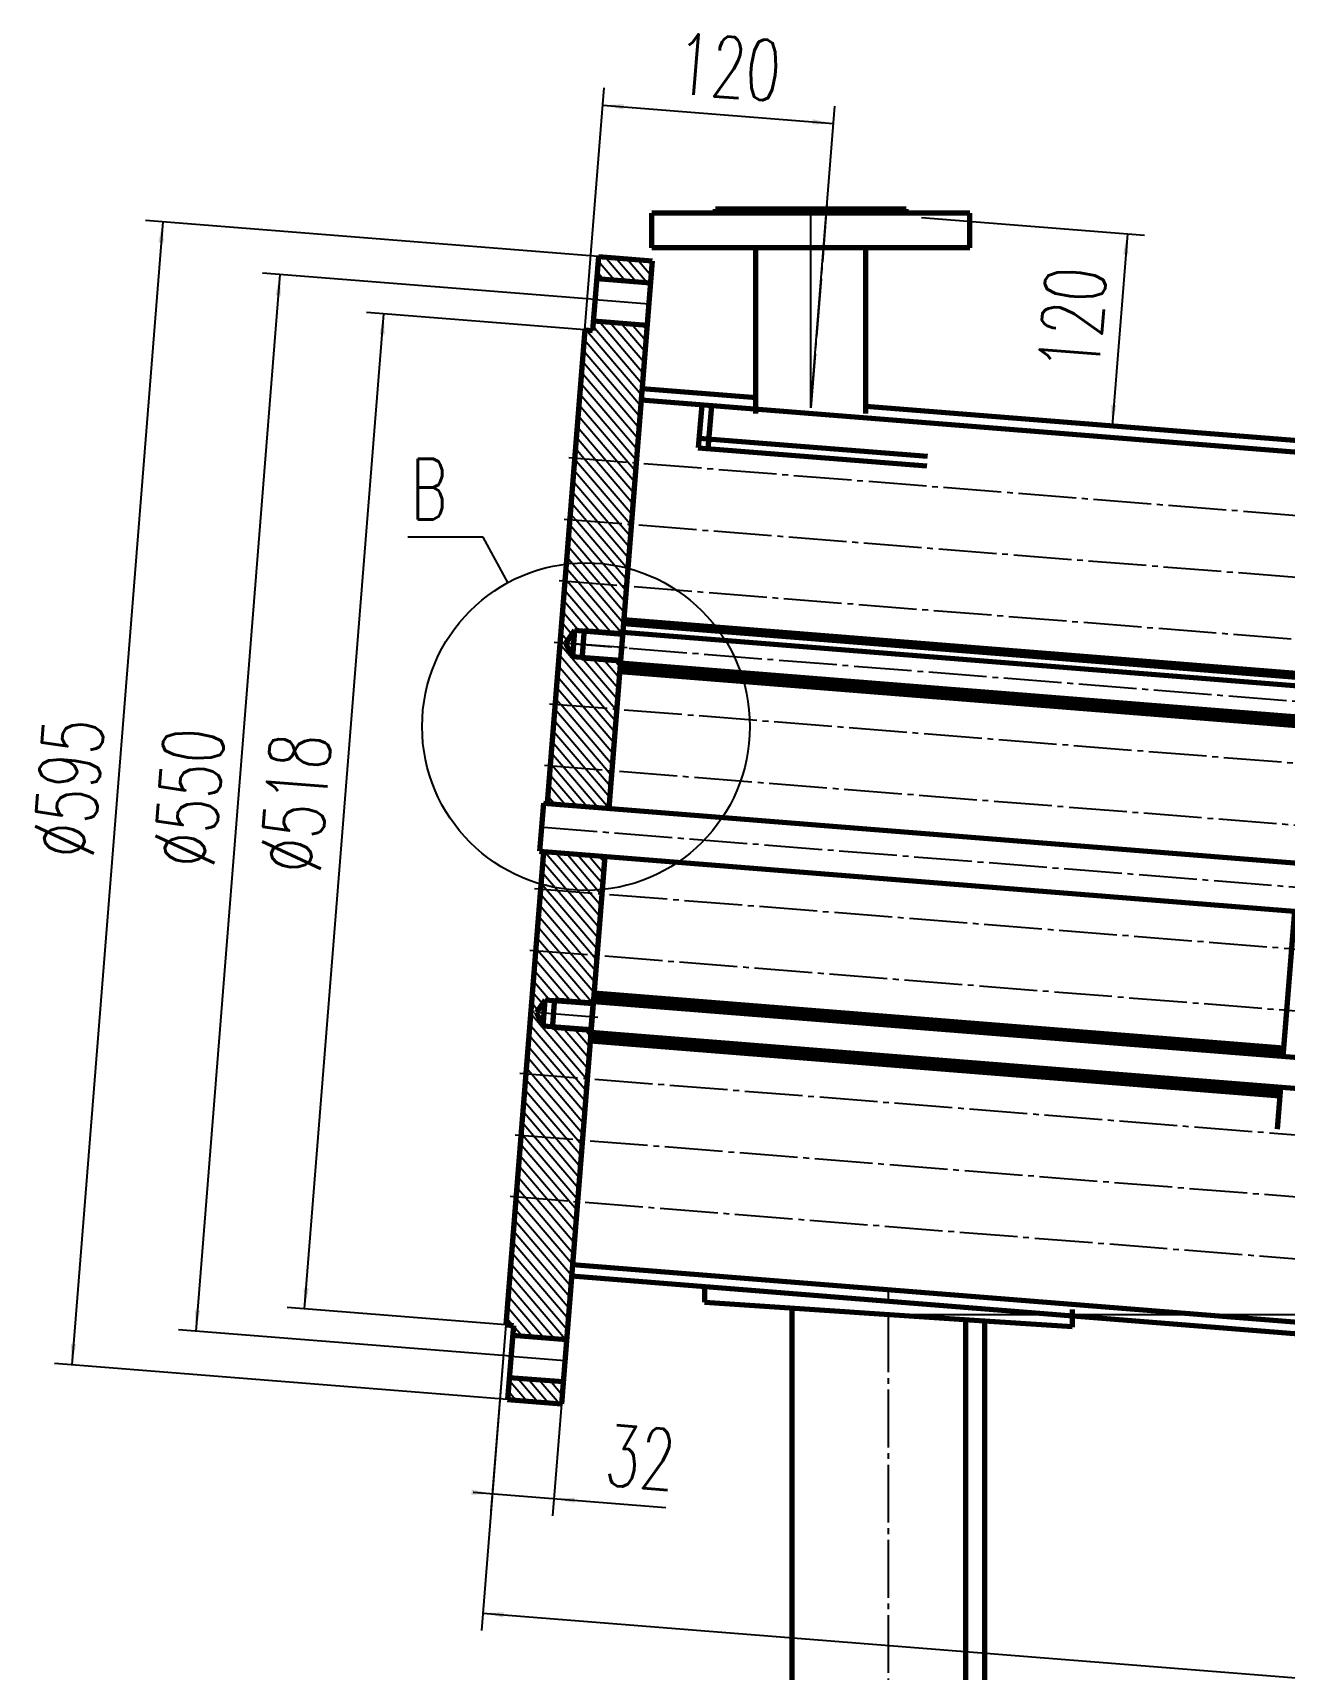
# Model space of a CAD drawing. Header units: millimetres. Extents: x -2673 to 2673, y -4526 to 1890.
# Drawn here: x -1355 to -706, y -250 to 599 of the extents above; entities that cross this region are included whole.
import ezdxf

# ---------------------------------------------------------------- set-up
doc = ezdxf.new("R2010")
doc.units = ezdxf.units.MM
doc.linetypes.add('EB_DASHDOT', pattern=[39, 30, -3, 3, -3])
for name, color, linetype, lineweight in [('CAXA0', 7, 'Continuous', 70), ('CAXA1', 1, 'EB_DASHDOT', 25), ('CAXA3', 7, 'Continuous', 25), ('CAXA4', 3, 'Continuous', 25), ('CAXA5', 4, 'Continuous', 25)]:
    doc.layers.add(name, color=color, linetype=linetype, lineweight=lineweight)
doc.styles.add('机械', font='txt.shx', dxfattribs={"width": 0.667, "height": 15, "bigfont": 'gbcbig.shx'})
doc.dimstyles.new('标准', dxfattribs={"dimscale": 9, "dimtxt": 3.5, "dimasz": 1.2, "dimexe": 1, "dimexo": 0, "dimtad": 1, "dimdec": 1, "dimzin": 12, "dimdsep": 46, "dimtxsty": '机械', "dimcen": 0, "dimdle": 1.1, "dimaunit": 1, "dimazin": 2, "dimtfac": 1, "dimtdec": 3, "dimtmove": 0, "dimatfit": 3, "dimfxl": 0, "dimtolj": 1, "dimtzin": 0, "dimarcsym": 0})

# ---------------------------------------------------------------- blocks, each defined once
blk = doc.blocks.new('*CAXBLOCK89')
at = {"layer": 'CAXA0', "linetype": 'Continuous', "lineweight": 25}
for points in [[(-1116.69, -158.81), (-1127.56, -159.3), (-1127.35, -156.61)], [(-1084.79, -161.35), (-1074.13, -163.55), (-1073.92, -160.86)]]:
    blk.add_hatch(color=0, dxfattribs=at).paths.add_polyline_path(points, flags=0)
at = {"layer": 'CAXA0', "color": 0, "linetype": 'Continuous', "lineweight": 25}
for p, q in [((-1109.72, -71.16), (-1117.4, -167.78)), ((-1080.87, -112.08), (-1085.51, -170.32)), ((-1126.56, -158.03), (-1026.66, -165.98))]:
    blk.add_line(p, q, dxfattribs=at)
at = {"layer": 'CAXA0', "color": 0, "linetype": 'Continuous', "lineweight": 25, "insert": (-1056.57, -122.84), "char_height": 31.5, "attachment_point": 1, "rotation": 355.4516, "style": '机械'}
blk.add_mtext('32', dxfattribs=at)
blk = doc.blocks.new('CAXBLOCK9', base_point=(154.41, 52.26))
at = {"layer": 'CAXA0', "linetype": 'Continuous', "lineweight": 25}
for p, q in [((-1121.4, 337.65), (-1160.57, 337.65)), ((-1108.59, 314.02), (-1121.4, 337.65))]:
    blk.add_line(p, q, dxfattribs=at)
blk.add_circle((-1068.09, 239.29), 85, dxfattribs=at)
at = {"layer": 'CAXA0', "linetype": 'Continuous', "lineweight": 25, "insert": (-1158.99, 378.28), "char_height": 31.5, "attachment_point": 1, "style": '机械'}
blk.add_mtext('B', dxfattribs=at)
blk = doc.blocks.new('*CAXBLOCK1011')
at = {"layer": 'CAXA0', "linetype": 'Continuous', "lineweight": 25}
for points in [[(-1059.37, 561.75), (-1048.71, 559.55), (-1048.5, 562.24)], [(-939.75, 552.24), (-950.62, 551.75), (-950.41, 554.44)]]:
    blk.add_hatch(color=0, dxfattribs=at).paths.add_polyline_path(points, flags=0)
at = {"layer": 'CAXA0', "color": 0, "linetype": 'Continuous', "lineweight": 25}
for p, q in [((-1068.64, 445.21), (-1058.65, 570.72)), ((-1059.37, 561.75), (-939.75, 552.24)), ((-951.48, 404.79), (-939.03, 561.21))]:
    blk.add_line(p, q, dxfattribs=at)
at = {"layer": 'CAXA0', "color": 0, "linetype": 'Continuous', "lineweight": 25, "insert": (-1019.67, 599.35), "char_height": 31.5, "attachment_point": 1, "rotation": 355.4516, "style": '机械'}
blk.add_mtext('120', dxfattribs=at)
blk = doc.blocks.new('CAXBLOCK11')
at = {"layer": 'CAXA3', "color": 0, "linetype": 'Continuous', "lineweight": 25}
for p, q in [((-1098.9, -110.64), (-1108, -99.98)), ((-1093.26, -111.09), (-1103.81, -98.72)), ((-1087.62, -111.54), (-1098.18, -99.17)), ((-1081.98, -111.99), (-1092.54, -99.61)), ((-1080.51, -107.55), (-1086.9, -100.06)), ((-1080.06, -101.91), (-1081.26, -100.51)), ((-1104.54, -110.2), (-1108.45, -105.61))]:
    blk.add_line(p, q, dxfattribs=at)
blk = doc.blocks.new('CAXBLOCK12')
at = {"layer": 'CAXA3', "color": 0, "linetype": 'Continuous', "lineweight": 25}
for p, q in [((-1053.47, 471.09), (-1061.79, 480.85)), ((-1047.83, 470.64), (-1058.38, 483.01)), ((-1042.19, 470.19), (-1052.74, 482.56)), ((-1036.55, 469.74), (-1047.11, 482.12)), ((-1034.31, 473.27), (-1041.47, 481.67)), ((-1033.86, 478.91), (-1035.83, 481.22)), ((-1059.11, 471.53), (-1062.24, 475.21)), ((-1039.24, 411.24), (-1068.17, 445.17)), ((-1038.79, 416.88), (-1064.48, 447.01)), ((-1038.34, 422.52), (-1061.48, 449.65)), ((-1037.9, 428.16), (-1055.84, 449.2)), ((-1037.45, 433.8), (-1050.2, 448.76)), ((-1037, 439.44), (-1044.56, 448.31)), ((-1036.55, 445.07), (-1038.92, 447.86)), ((-1040.14, 399.96), (-1069.5, 434.4)), ((-1039.69, 405.6), (-1069.05, 440.04)), ((-1040.59, 394.32), (-1069.95, 428.76)), ((-1041.48, 383.05), (-1070.85, 417.48)), ((-1041.04, 388.68), (-1070.4, 423.12)), ((-1041.93, 377.41), (-1071.29, 411.84)), ((-1052.08, 376.98), (-1072.19, 400.56)), ((-1046.44, 376.53), (-1071.74, 406.2)), ((-1057.72, 377.43), (-1072.64, 394.93)), ((-1069, 378.32), (-1073.54, 383.65)), ((-1063.36, 377.88), (-1073.09, 389.29)), ((-1045.23, 344.28), (-1073.99, 378.01)), ((-1044.18, 349.21), (-1069, 378.32)), ((-1043.73, 354.85), (-1063.36, 377.88)), ((-1043.28, 360.49), (-1057.72, 377.43)), ((-1042.83, 366.13), (-1052.08, 376.98)), ((-1042.38, 371.77), (-1046.44, 376.53)), ((-1056.51, 345.18), (-1074.88, 366.73)), ((-1050.87, 344.73), (-1074.43, 372.37)), ((-1062.15, 345.63), (-1075.33, 361.09)), ((-1073.43, 346.53), (-1076.23, 349.81)), ((-1067.79, 346.08), (-1075.78, 355.45)), ((-1049.66, 312.48), (-1076.68, 344.17)), ((-1046.87, 315.38), (-1073.43, 346.53)), ((-1046.42, 321.02), (-1067.79, 346.08)), ((-1045.97, 326.65), (-1062.15, 345.63)), ((-1045.52, 332.29), (-1056.51, 345.18)), ((-1045.07, 337.93), (-1050.87, 344.73)), ((-1044.62, 343.57), (-1045.23, 344.28)), ((-1060.94, 313.38), (-1077.57, 332.9)), ((-1055.3, 312.93), (-1077.13, 338.54)), ((-1066.57, 313.83), (-1078.02, 327.26)), ((-1077.85, 314.73), (-1078.92, 315.98)), ((-1072.21, 314.28), (-1078.47, 321.62)), ((-1054.68, 287.55), (-1077.85, 314.73)), ((-1049.11, 287.18), (-1072.21, 314.28)), ((-1060.32, 288), (-1079.37, 310.34)), ((-1048.66, 292.82), (-1066.57, 313.83)), ((-1048.21, 298.46), (-1060.94, 313.38)), ((-1047.76, 304.1), (-1055.3, 312.93)), ((-1047.32, 309.74), (-1049.66, 312.48)), ((-1071.6, 288.9), (-1080.27, 299.06)), ((-1065.96, 288.45), (-1079.82, 304.7)), ((-1075.37, 287.16), (-1080.71, 293.42)), ((-1052.87, 248.44), (-1081.61, 282.15)), ((-1077.72, 283.75), (-1081.16, 287.78)), ((-1058.51, 248.89), (-1082.06, 276.51)), ((-1051.8, 253.35), (-1070.4, 275.16)), ((-1051.35, 258.99), (-1064.76, 274.71)), ((-1050.9, 264.63), (-1059.12, 274.26)), ((-1050.46, 270.26), (-1053.48, 273.82)), ((-1069.79, 249.78), (-1082.96, 265.23)), ((-1064.15, 249.33), (-1082.51, 270.87)), ((-1075.43, 250.23), (-1083.41, 259.59)), ((-1057.3, 216.64), (-1084.3, 248.31)), ((-1081.07, 250.68), (-1083.85, 253.95)), ((-1054.49, 219.51), (-1081.07, 250.68)), ((-1054.04, 225.15), (-1075.43, 250.23)), ((-1053.6, 230.79), (-1069.79, 249.78)), ((-1053.15, 236.43), (-1064.15, 249.33)), ((-1052.7, 242.07), (-1058.51, 248.89)), ((-1052.25, 247.71), (-1052.87, 248.44)), ((-1062.94, 217.09), (-1084.75, 242.67)), ((-1074.22, 217.98), (-1085.65, 231.39)), ((-1068.58, 217.53), (-1085.2, 237.03)), ((-1079.85, 218.43), (-1086.1, 225.75)), ((-1073.19, 198.29), (-1087, 214.48)), ((-1085.49, 218.88), (-1086.55, 220.12)), ((-1067.56, 197.84), (-1085.49, 218.88)), ((-1061.92, 197.39), (-1079.85, 218.43)), ((-1056.29, 196.96), (-1074.22, 217.98)), ((-1055.84, 202.6), (-1068.58, 217.53)), ((-1055.39, 208.23), (-1062.94, 217.09)), ((-1054.94, 213.87), (-1057.3, 216.64)), ((-1078.83, 198.74), (-1087.44, 208.84)), ((-1084.47, 199.19), (-1087.89, 203.2)), ((-1071.79, 153.49), (-1089.73, 174.53)), ((-1066.15, 153.04), (-1084.09, 174.08)), ((-1060.51, 152.59), (-1078.45, 173.63)), ((-1059.43, 157.48), (-1072.81, 173.18)), ((-1058.98, 163.12), (-1067.17, 172.73)), ((-1058.53, 168.76), (-1061.53, 172.28)), ((-1083.07, 154.39), (-1091.03, 163.73)), ((-1077.43, 153.94), (-1090.58, 169.36)), ((-1088.71, 154.83), (-1091.48, 158.09)), ((-1062.12, 123.65), (-1088.71, 154.83)), ((-1061.67, 129.29), (-1083.07, 154.39)), ((-1061.22, 134.93), (-1077.43, 153.94)), ((-1060.77, 140.57), (-1071.79, 153.49)), ((-1060.33, 146.21), (-1066.15, 153.04)), ((-1070.58, 121.24), (-1092.38, 146.81)), ((-1064.94, 120.79), (-1091.93, 152.45)), ((-1059.88, 151.84), (-1060.51, 152.59)), ((-1076.22, 121.69), (-1092.83, 141.17)), ((-1087.5, 122.59), (-1093.72, 129.89)), ((-1081.86, 122.14), (-1093.28, 135.53)), ((-1093.13, 123.03), (-1094.17, 124.25)), ((-1069.97, 95.86), (-1093.13, 123.03)), ((-1064.36, 95.45), (-1087.5, 122.59)), ((-1063.91, 101.09), (-1081.86, 122.14)), ((-1063.47, 106.73), (-1076.22, 121.69)), ((-1063.02, 112.37), (-1070.58, 121.24)), ((-1062.57, 118.01), (-1064.94, 120.79)), ((-1081.24, 96.76), (-1095.07, 112.97)), ((-1075.61, 96.31), (-1094.62, 118.61)), ((-1086.88, 97.21), (-1095.52, 107.33)), ((-1092.98, 92.03), (-1096.42, 96.06)), ((-1090.63, 95.44), (-1095.97, 101.7)), ((-1067.5, 55.98), (-1096.86, 90.42)), ((-1068.4, 44.7), (-1097.76, 79.14)), ((-1067.95, 50.34), (-1097.31, 84.78)), ((-1067.05, 61.62), (-1085.68, 83.47)), ((-1066.61, 67.26), (-1080.04, 83.02)), ((-1066.16, 72.9), (-1074.41, 82.57)), ((-1065.71, 78.54), (-1068.77, 82.12)), ((-1068.85, 39.06), (-1098.21, 73.5)), ((-1069.75, 27.79), (-1099.11, 62.22)), ((-1069.3, 33.42), (-1098.66, 67.86)), ((-1070.19, 22.15), (-1099.56, 56.58)), ((-1071.09, 10.87), (-1100.45, 45.31)), ((-1070.64, 16.51), (-1100, 50.94)), ((-1071.99, -0.41), (-1101.35, 34.03)), ((-1071.54, 5.23), (-1100.9, 39.67)), ((-1072.44, -6.05), (-1101.8, 28.39)), ((-1073.33, -17.33), (-1102.7, 17.11)), ((-1072.89, -11.69), (-1102.25, 22.75)), ((-1073.78, -22.97), (-1103.14, 11.47)), ((-1074.68, -34.24), (-1104.04, 0.19)), ((-1074.23, -28.6), (-1103.59, 5.83)), ((-1075.13, -39.88), (-1104.49, -5.45)), ((-1076.03, -51.16), (-1105.39, -16.72)), ((-1075.58, -45.52), (-1104.94, -11.08)), ((-1076.47, -56.8), (-1105.84, -22.36)), ((-1077.37, -68.08), (-1106.73, -33.64)), ((-1076.92, -62.44), (-1106.28, -28)), ((-1077.82, -73.72), (-1107.18, -39.28)), ((-1084.53, -78.18), (-1108.08, -50.56)), ((-1078.89, -78.63), (-1107.63, -44.92)), ((-1090.17, -77.73), (-1108.53, -56.2)), ((-1106.03, -71.45), (-1109.42, -67.48)), ((-1095.8, -77.28), (-1108.98, -61.84)), ((-1101.44, -76.84), (-1105.75, -71.78))]:
    blk.add_line(p, q, dxfattribs=at)
blk = doc.blocks.new('CAXBLOCK13')
at = {"layer": 'CAXA3', "color": 0, "linetype": 'Continuous', "lineweight": 25}
for p, q in [((-1065.84, 76.84), (-1064.41, 78.07)), ((-1062.33, 75.89), (-1060.18, 77.73)), ((-1058.1, 75.56), (-1055.95, 77.39)), ((-1053.88, 75.22), (-1051.72, 77.06)), ((-1049.65, 74.88), (-1047.49, 76.72)), ((-1045.42, 74.55), (-1043.26, 76.38)), ((-1041.19, 74.21), (-1039.04, 76.05)), ((-1036.96, 73.88), (-1034.81, 75.71)), ((-1032.73, 73.54), (-1030.58, 75.37)), ((-1028.5, 73.2), (-1026.35, 75.04)), ((-1024.27, 72.87), (-1022.12, 74.7)), ((-1020.04, 72.53), (-1017.89, 74.36)), ((-1015.81, 72.19), (-1013.66, 74.03)), ((-1011.58, 71.86), (-1009.43, 73.69)), ((-1007.35, 71.52), (-1005.2, 73.36)), ((-1003.12, 71.18), (-1000.97, 73.02)), ((-998.9, 70.85), (-996.74, 72.68)), ((-994.67, 70.51), (-992.51, 72.35)), ((-990.44, 70.17), (-988.28, 72.01)), ((-986.21, 69.84), (-984.05, 71.67)), ((-981.98, 69.5), (-979.83, 71.34)), ((-977.75, 69.16), (-975.6, 71)), ((-973.52, 68.83), (-971.37, 70.66)), ((-969.29, 68.49), (-967.14, 70.33)), ((-965.06, 68.16), (-962.91, 69.99)), ((-960.83, 67.82), (-958.68, 69.65)), ((-956.6, 67.48), (-954.45, 69.32)), ((-952.37, 67.15), (-950.22, 68.98)), ((-948.14, 66.81), (-945.99, 68.64)), ((-943.91, 66.47), (-941.76, 68.31)), ((-939.69, 66.14), (-937.53, 67.97)), ((-935.46, 65.8), (-933.3, 67.64)), ((-931.23, 65.46), (-929.07, 67.3)), ((-927, 65.13), (-924.84, 66.96)), ((-922.77, 64.79), (-920.62, 66.63)), ((-918.54, 64.45), (-916.39, 66.29)), ((-914.31, 64.12), (-912.16, 65.95)), ((-910.08, 63.78), (-907.93, 65.62)), ((-905.85, 63.45), (-903.7, 65.28)), ((-901.62, 63.11), (-899.47, 64.94)), ((-897.39, 62.77), (-895.24, 64.61)), ((-893.16, 62.44), (-891.01, 64.27)), ((-888.93, 62.1), (-886.78, 63.93)), ((-884.7, 61.76), (-882.55, 63.6)), ((-880.48, 61.43), (-878.32, 63.26)), ((-876.25, 61.09), (-874.09, 62.93)), ((-872.02, 60.75), (-869.86, 62.59)), ((-867.79, 60.42), (-865.64, 62.25)), ((-863.56, 60.08), (-861.41, 61.92)), ((-859.33, 59.74), (-857.18, 61.58)), ((-855.1, 59.41), (-852.95, 61.24)), ((-850.87, 59.07), (-848.72, 60.91)), ((-846.64, 58.74), (-844.49, 60.57)), ((-842.41, 58.4), (-840.26, 60.23)), ((-838.18, 58.06), (-836.03, 59.9)), ((-833.95, 57.73), (-831.8, 59.56)), ((-829.72, 57.39), (-827.57, 59.22)), ((-825.49, 57.05), (-823.34, 58.89)), ((-821.27, 56.72), (-819.11, 58.55)), ((-817.04, 56.38), (-814.88, 58.22)), ((-812.81, 56.04), (-810.65, 57.88)), ((-808.58, 55.71), (-806.43, 57.54)), ((-804.35, 55.37), (-802.2, 57.21)), ((-800.12, 55.03), (-797.97, 56.87)), ((-795.89, 54.7), (-793.74, 56.53)), ((-791.66, 54.36), (-789.51, 56.2)), ((-787.43, 54.02), (-785.28, 55.86)), ((-783.2, 53.69), (-781.05, 55.52)), ((-778.97, 53.35), (-776.82, 55.19)), ((-774.74, 53.02), (-772.59, 54.85)), ((-770.51, 52.68), (-768.36, 54.51)), ((-766.28, 52.34), (-764.13, 54.18)), ((-762.06, 52.01), (-759.9, 53.84)), ((-757.83, 51.67), (-755.67, 53.5)), ((-753.6, 51.33), (-751.44, 53.17)), ((-749.37, 51), (-747.22, 52.83)), ((-745.14, 50.66), (-742.99, 52.5)), ((-740.91, 50.32), (-738.76, 52.16)), ((-736.68, 49.99), (-734.53, 51.82)), ((-732.45, 49.65), (-730.3, 51.49)), ((-728.22, 49.31), (-726.07, 51.15)), ((-723.99, 48.98), (-721.84, 50.81)), ((-719.76, 48.64), (-717.61, 50.48)), ((-715.53, 48.31), (-713.38, 50.14)), ((-711.3, 47.97), (-709.15, 49.8))]:
    blk.add_line(p, q, dxfattribs=at)
blk = doc.blocks.new('CAXBLOCK14')
at = {"layer": 'CAXA3', "color": 0, "linetype": 'Continuous', "lineweight": 25}
for p, q in [((-1062.96, 99.02), (-1060.81, 100.85)), ((-1058.73, 98.68), (-1056.58, 100.51)), ((-1054.5, 98.34), (-1052.35, 100.18)), ((-1050.27, 98.01), (-1048.12, 99.84)), ((-1046.04, 97.67), (-1043.89, 99.51)), ((-1041.81, 97.33), (-1039.66, 99.17)), ((-1037.58, 97), (-1035.43, 98.83)), ((-1033.35, 96.66), (-1031.2, 98.5)), ((-1029.12, 96.32), (-1026.97, 98.16)), ((-1024.89, 95.99), (-1022.74, 97.82)), ((-1020.67, 95.65), (-1018.51, 97.49)), ((-1016.44, 95.32), (-1014.28, 97.15)), ((-1012.21, 94.98), (-1010.05, 96.81)), ((-1007.98, 94.64), (-1005.83, 96.48)), ((-1003.75, 94.31), (-1001.6, 96.14)), ((-999.52, 93.97), (-997.37, 95.8)), ((-995.29, 93.63), (-993.14, 95.47)), ((-991.06, 93.3), (-988.91, 95.13)), ((-986.83, 92.96), (-984.68, 94.8)), ((-982.6, 92.62), (-980.45, 94.46)), ((-978.37, 92.29), (-976.22, 94.12)), ((-974.14, 91.95), (-971.99, 93.79)), ((-969.91, 91.61), (-967.76, 93.45)), ((-965.68, 91.28), (-963.53, 93.11)), ((-961.46, 90.94), (-959.3, 92.78)), ((-957.23, 90.61), (-955.07, 92.44)), ((-953, 90.27), (-950.84, 92.1)), ((-948.77, 89.93), (-946.62, 91.77)), ((-944.54, 89.6), (-942.39, 91.43)), ((-940.31, 89.26), (-938.16, 91.09)), ((-936.08, 88.92), (-933.93, 90.76)), ((-931.85, 88.59), (-929.7, 90.42)), ((-927.62, 88.25), (-925.47, 90.09)), ((-923.39, 87.91), (-921.24, 89.75)), ((-919.16, 87.58), (-917.01, 89.41)), ((-914.93, 87.24), (-912.78, 89.08)), ((-910.7, 86.9), (-908.55, 88.74)), ((-906.48, 86.57), (-904.32, 88.4)), ((-902.25, 86.23), (-900.09, 88.07)), ((-898.02, 85.89), (-895.86, 87.73)), ((-893.79, 85.56), (-891.63, 87.39)), ((-889.56, 85.22), (-887.41, 87.06)), ((-885.33, 84.89), (-883.18, 86.72)), ((-881.1, 84.55), (-878.95, 86.38)), ((-876.87, 84.21), (-874.72, 86.05)), ((-872.64, 83.88), (-870.49, 85.71)), ((-868.41, 83.54), (-866.26, 85.37)), ((-864.18, 83.2), (-862.03, 85.04)), ((-859.95, 82.87), (-857.8, 84.7)), ((-855.72, 82.53), (-853.57, 84.37)), ((-851.49, 82.19), (-849.34, 84.03)), ((-847.27, 81.86), (-845.11, 83.69)), ((-843.04, 81.52), (-840.88, 83.36)), ((-838.81, 81.18), (-836.65, 83.02)), ((-834.58, 80.85), (-832.43, 82.68)), ((-830.35, 80.51), (-828.2, 82.35)), ((-826.12, 80.18), (-823.97, 82.01)), ((-821.89, 79.84), (-819.74, 81.67)), ((-817.66, 79.5), (-815.51, 81.34)), ((-813.43, 79.17), (-811.28, 81)), ((-809.2, 78.83), (-807.05, 80.66)), ((-804.97, 78.49), (-802.82, 80.33)), ((-800.74, 78.16), (-798.59, 79.99)), ((-796.51, 77.82), (-794.36, 79.66)), ((-792.28, 77.48), (-790.13, 79.32)), ((-788.06, 77.15), (-785.9, 78.98)), ((-783.83, 76.81), (-781.67, 78.65)), ((-779.6, 76.47), (-777.44, 78.31)), ((-775.37, 76.14), (-773.22, 77.97)), ((-771.14, 75.8), (-768.99, 77.64)), ((-766.91, 75.46), (-764.76, 77.3)), ((-762.68, 75.13), (-760.53, 76.96)), ((-758.45, 74.79), (-756.3, 76.63)), ((-754.22, 74.46), (-752.07, 76.29)), ((-749.99, 74.12), (-747.84, 75.95)), ((-745.76, 73.78), (-743.61, 75.62)), ((-741.53, 73.45), (-739.38, 75.28)), ((-737.3, 73.11), (-735.15, 74.94)), ((-733.07, 72.77), (-730.92, 74.61)), ((-728.85, 72.44), (-726.69, 74.27)), ((-724.62, 72.1), (-722.46, 73.94)), ((-720.39, 71.76), (-718.23, 73.6)), ((-716.16, 71.43), (-714.01, 73.26)), ((-711.93, 71.09), (-709.78, 72.93)), ((-707.7, 70.75), (-706.19, 72.04))]:
    blk.add_line(p, q, dxfattribs=at)
blk = doc.blocks.new('CAXBLOCK15')
at = {"layer": 'CAXA3', "color": 0, "linetype": 'Continuous', "lineweight": 25}
for p, q in [((-1048.41, 292.77), (-1046.26, 294.61)), ((-1044.18, 292.44), (-1042.03, 294.27)), ((-1039.95, 292.1), (-1037.8, 293.93)), ((-1035.72, 291.76), (-1033.57, 293.6)), ((-1031.49, 291.43), (-1029.34, 293.26)), ((-1027.26, 291.09), (-1025.11, 292.93)), ((-1023.03, 290.75), (-1020.88, 292.59)), ((-1018.8, 290.42), (-1016.65, 292.25)), ((-1014.57, 290.08), (-1012.42, 291.92)), ((-1010.35, 289.74), (-1008.19, 291.58)), ((-1006.12, 289.41), (-1003.96, 291.24)), ((-1001.89, 289.07), (-999.73, 290.91)), ((-997.66, 288.74), (-995.51, 290.57)), ((-993.43, 288.4), (-991.28, 290.23)), ((-989.2, 288.06), (-987.05, 289.9)), ((-984.97, 287.73), (-982.82, 289.56)), ((-980.74, 287.39), (-978.59, 289.22)), ((-976.51, 287.05), (-974.36, 288.89)), ((-972.28, 286.72), (-970.13, 288.55)), ((-968.05, 286.38), (-965.9, 288.22)), ((-963.82, 286.04), (-961.67, 287.88)), ((-959.59, 285.71), (-957.44, 287.54)), ((-955.36, 285.37), (-953.21, 287.21)), ((-951.14, 285.03), (-948.98, 286.87)), ((-946.91, 284.7), (-944.75, 286.53)), ((-942.68, 284.36), (-940.52, 286.2)), ((-938.45, 284.03), (-936.3, 285.86)), ((-934.22, 283.69), (-932.07, 285.52)), ((-929.99, 283.35), (-927.84, 285.19)), ((-925.76, 283.02), (-923.61, 284.85)), ((-921.53, 282.68), (-919.38, 284.51)), ((-917.3, 282.34), (-915.15, 284.18)), ((-913.07, 282.01), (-910.92, 283.84)), ((-908.84, 281.67), (-906.69, 283.5)), ((-904.61, 281.33), (-902.46, 283.17)), ((-900.38, 281), (-898.23, 282.83)), ((-896.15, 280.66), (-894, 282.5)), ((-891.93, 280.32), (-889.77, 282.16)), ((-887.7, 279.99), (-885.54, 281.82)), ((-883.47, 279.65), (-881.31, 281.49)), ((-879.24, 279.31), (-877.09, 281.15)), ((-875.01, 278.98), (-872.86, 280.81)), ((-870.78, 278.64), (-868.63, 280.48)), ((-866.55, 278.31), (-864.4, 280.14)), ((-862.32, 277.97), (-860.17, 279.8)), ((-858.09, 277.63), (-855.94, 279.47)), ((-853.86, 277.3), (-851.71, 279.13)), ((-849.63, 276.96), (-847.48, 278.79)), ((-845.4, 276.62), (-843.25, 278.46)), ((-841.17, 276.29), (-839.02, 278.12)), ((-836.94, 275.95), (-834.79, 277.79)), ((-832.72, 275.61), (-830.56, 277.45)), ((-828.49, 275.28), (-826.33, 277.11)), ((-824.26, 274.94), (-822.1, 276.78)), ((-820.03, 274.6), (-817.88, 276.44)), ((-815.8, 274.27), (-813.65, 276.1)), ((-811.57, 273.93), (-809.42, 275.77)), ((-807.34, 273.6), (-805.19, 275.43)), ((-803.11, 273.26), (-800.96, 275.09)), ((-798.88, 272.92), (-796.73, 274.76)), ((-794.65, 272.59), (-792.5, 274.42)), ((-790.42, 272.25), (-788.27, 274.08)), ((-786.19, 271.91), (-784.04, 273.75)), ((-781.96, 271.58), (-779.81, 273.41)), ((-777.74, 271.24), (-775.58, 273.08)), ((-773.51, 270.9), (-771.35, 272.74)), ((-769.28, 270.57), (-767.12, 272.4)), ((-765.05, 270.23), (-762.89, 272.07)), ((-760.82, 269.89), (-758.67, 271.73)), ((-756.59, 269.56), (-754.44, 271.39)), ((-752.36, 269.22), (-750.21, 271.06)), ((-748.13, 268.88), (-745.98, 270.72)), ((-743.9, 268.55), (-741.75, 270.38)), ((-739.67, 268.21), (-737.52, 270.05)), ((-735.44, 267.88), (-733.29, 269.71)), ((-731.21, 267.54), (-729.06, 269.37)), ((-726.98, 267.2), (-724.83, 269.04)), ((-722.75, 266.87), (-720.6, 268.7)), ((-718.53, 266.53), (-716.37, 268.36)), ((-714.3, 266.19), (-712.14, 268.03)), ((-710.07, 265.86), (-707.91, 267.69)), ((-705.84, 265.52), (-703.69, 267.36)), ((-701.61, 265.18), (-699.46, 267.02)), ((-697.38, 264.85), (-695.23, 266.68)), ((-693.15, 264.51), (-691, 266.35))]:
    blk.add_line(p, q, dxfattribs=at)
blk = doc.blocks.new('CAXBLOCK16')
at = {"layer": 'CAXA3', "color": 0, "linetype": 'Continuous', "lineweight": 25}
for p, q in [((-1049.94, 267.82), (-1047.78, 269.65)), ((-1045.71, 267.48), (-1043.56, 269.31)), ((-1041.48, 267.14), (-1039.33, 268.98)), ((-1037.25, 266.81), (-1035.1, 268.64)), ((-1033.02, 266.47), (-1030.87, 268.3)), ((-1028.79, 266.13), (-1026.64, 267.97)), ((-1024.56, 265.8), (-1022.41, 267.63)), ((-1020.33, 265.46), (-1018.18, 267.3)), ((-1016.1, 265.12), (-1013.95, 266.96)), ((-1011.87, 264.79), (-1009.72, 266.62)), ((-1007.64, 264.45), (-1005.49, 266.29)), ((-1003.41, 264.11), (-1001.26, 265.95)), ((-999.19, 263.78), (-997.03, 265.61)), ((-994.96, 263.44), (-992.8, 265.28)), ((-990.73, 263.1), (-988.57, 264.94)), ((-986.5, 262.77), (-984.35, 264.6)), ((-982.27, 262.43), (-980.12, 264.27)), ((-978.04, 262.1), (-975.89, 263.93)), ((-973.81, 261.76), (-971.66, 263.59)), ((-969.58, 261.42), (-967.43, 263.26)), ((-965.35, 261.09), (-963.2, 262.92)), ((-961.12, 260.75), (-958.97, 262.58)), ((-956.89, 260.41), (-954.74, 262.25)), ((-952.66, 260.08), (-950.51, 261.91)), ((-948.43, 259.74), (-946.28, 261.58)), ((-944.21, 259.4), (-942.05, 261.24)), ((-939.98, 259.07), (-937.82, 260.9)), ((-935.75, 258.73), (-933.59, 260.57)), ((-931.52, 258.39), (-929.36, 260.23)), ((-927.29, 258.06), (-925.14, 259.89)), ((-923.06, 257.72), (-920.91, 259.56)), ((-918.83, 257.39), (-916.68, 259.22)), ((-914.6, 257.05), (-912.45, 258.88)), ((-910.37, 256.71), (-908.22, 258.55)), ((-906.14, 256.38), (-903.99, 258.21)), ((-901.91, 256.04), (-899.76, 257.87)), ((-897.68, 255.7), (-895.53, 257.54)), ((-893.45, 255.37), (-891.3, 257.2)), ((-889.22, 255.03), (-887.07, 256.87)), ((-885, 254.69), (-882.84, 256.53)), ((-880.77, 254.36), (-878.61, 256.19)), ((-876.54, 254.02), (-874.38, 255.86)), ((-872.31, 253.68), (-870.16, 255.52)), ((-868.08, 253.35), (-865.93, 255.18)), ((-863.85, 253.01), (-861.7, 254.85)), ((-859.62, 252.68), (-857.47, 254.51)), ((-855.39, 252.34), (-853.24, 254.17)), ((-851.16, 252), (-849.01, 253.84)), ((-846.93, 251.67), (-844.78, 253.5)), ((-842.7, 251.33), (-840.55, 253.16)), ((-838.47, 250.99), (-836.32, 252.83)), ((-834.24, 250.66), (-832.09, 252.49)), ((-830.01, 250.32), (-827.86, 252.16)), ((-825.79, 249.98), (-823.63, 251.82)), ((-821.56, 249.65), (-819.4, 251.48)), ((-817.33, 249.31), (-815.17, 251.15)), ((-813.1, 248.97), (-810.95, 250.81)), ((-808.87, 248.64), (-806.72, 250.47)), ((-804.64, 248.3), (-802.49, 250.14)), ((-800.41, 247.96), (-798.26, 249.8)), ((-796.18, 247.63), (-794.03, 249.46)), ((-791.95, 247.29), (-789.8, 249.13)), ((-787.72, 246.96), (-785.57, 248.79)), ((-783.49, 246.62), (-781.34, 248.45)), ((-779.26, 246.28), (-777.11, 248.12)), ((-775.03, 245.95), (-772.88, 247.78)), ((-770.8, 245.61), (-768.65, 247.44)), ((-766.58, 245.27), (-764.42, 247.11)), ((-762.35, 244.94), (-760.19, 246.77)), ((-758.12, 244.6), (-755.96, 246.44)), ((-753.89, 244.26), (-751.74, 246.1)), ((-749.66, 243.93), (-747.51, 245.76)), ((-745.43, 243.59), (-743.28, 245.43)), ((-741.2, 243.25), (-739.05, 245.09)), ((-736.97, 242.92), (-734.82, 244.75)), ((-732.74, 242.58), (-730.59, 244.42)), ((-728.51, 242.25), (-726.36, 244.08)), ((-724.28, 241.91), (-722.13, 243.74)), ((-720.05, 241.57), (-717.9, 243.41)), ((-715.82, 241.24), (-713.67, 243.07)), ((-711.59, 240.9), (-709.44, 242.73)), ((-707.37, 240.56), (-705.21, 242.4)), ((-703.14, 240.23), (-700.98, 242.06)), ((-698.91, 239.89), (-696.75, 241.73)), ((-694.68, 239.55), (-692.73, 241.21))]:
    blk.add_line(p, q, dxfattribs=at)
blk = doc.blocks.new('*CAXBLOCK1718')
at = {"layer": 'CAXA0', "linetype": 'Continuous', "lineweight": 25}
for points in [[(-1121.62, -220.75), (-1110.96, -222.95), (-1110.74, -220.26)], [(1470.19, -426.93), (1459.32, -427.42), (1459.53, -424.73)]]:
    blk.add_hatch(color=0, dxfattribs=at).paths.add_polyline_path(points, flags=0)
at = {"layer": 'CAXA0', "color": 0, "linetype": 'Continuous', "lineweight": 25}
for p, q in [((-1109.72, -71.16), (-1122.33, -229.72)), ((-1121.62, -220.75), (1470.19, -426.93)), ((1482.09, -277.34), (1469.48, -435.9))]:
    blk.add_line(p, q, dxfattribs=at)
at = {"layer": 'CAXA0', "color": 0, "linetype": 'Continuous', "lineweight": 25, "insert": (142.88, -280.59), "char_height": 31.5, "attachment_point": 1, "rotation": 355.4516, "style": '机械'}
blk.add_mtext('2600', dxfattribs=at)
blk = doc.blocks.new('*CAXBLOCK3738')
at = {"layer": 'CAXA4', "linetype": 'Continuous', "lineweight": 25}
for points in [[(-1173.01, 453.51), (-1172.52, 442.64), (-1175.21, 442.85)], [(-1214.09, -62.86), (-1211.89, -52.2), (-1214.58, -51.99)]]:
    blk.add_hatch(color=0, dxfattribs=at).paths.add_polyline_path(points, flags=0)
at = {"layer": 'CAXA4', "color": 0, "linetype": 'Continuous', "lineweight": 25}
for p, q in [((-1214.09, -62.86), (-1173.01, 453.51)), ((-1068.64, 445.21), (-1181.98, 454.22)), ((-1109.72, -71.16), (-1223.06, -62.14))]:
    blk.add_line(p, q, dxfattribs=at)
at = {"layer": 'CAXA4', "color": 0, "linetype": 'Continuous', "lineweight": 25, "insert": (-1237.29, 164.9), "char_height": 31.5, "attachment_point": 1, "rotation": 85.4516, "style": '机械'}
blk.add_mtext('{%%C}518', dxfattribs=at)
blk = doc.blocks.new('*CAXBLOCK3839')
at = {"layer": 'CAXA4', "linetype": 'Continuous', "lineweight": 25}
for points in [[(-1226.87, 473.85), (-1229.07, 463.19), (-1226.38, 462.97)], [(-1270.49, -74.42), (-1270.98, -63.55), (-1268.28, -63.76)]]:
    blk.add_hatch(color=0, dxfattribs=at).paths.add_polyline_path(points, flags=0)
at = {"layer": 'CAXA4', "color": 0, "linetype": 'Continuous', "lineweight": 25}
for p, q in [((-1226.87, 473.85), (-1270.49, -74.42)), ((-1063.38, 460.84), (-1235.84, 474.56)), ((-1107, -87.43), (-1279.46, -73.71))]:
    blk.add_line(p, q, dxfattribs=at)
at = {"layer": 'CAXA4', "color": 0, "linetype": 'Continuous', "lineweight": 25, "insert": (-1292.54, 167.79), "char_height": 31.5, "attachment_point": 1, "rotation": 85.4516, "style": '机械'}
blk.add_mtext('{%%C}550', dxfattribs=at)
blk = doc.blocks.new('*CAXBLOCK3940')
at = {"layer": 'CAXA4', "linetype": 'Continuous', "lineweight": 25}
for points in [[(-1287.65, 501.25), (-1289.86, 490.59), (-1287.16, 490.38)], [(-1334.84, -91.87), (-1335.33, -81), (-1332.63, -81.22)]]:
    blk.add_hatch(color=0, dxfattribs=at).paths.add_polyline_path(points, flags=0)
at = {"layer": 'CAXA4', "color": 0, "linetype": 'Continuous', "lineweight": 25}
for p, q in [((-1287.65, 501.25), (-1334.84, -91.87)), ((-1061.6, 483.27), (-1296.62, 501.97)), ((-1108.78, -109.86), (-1343.81, -91.16))]:
    blk.add_line(p, q, dxfattribs=at)
at = {"layer": 'CAXA4', "color": 0, "linetype": 'Continuous', "lineweight": 25, "insert": (-1355.1, 172.76), "char_height": 31.5, "attachment_point": 1, "rotation": 85.4516, "style": '机械'}
blk.add_mtext('{%%C}595', dxfattribs=at)
blk = doc.blocks.new('*CAXBLOCK119120')
at = {"layer": 'CAXA3', "linetype": 'Continuous', "lineweight": 25}
for points in [[(-787.24, 495.05), (-789.44, 484.39), (-786.75, 484.18)], [(-795.17, 395.36), (-795.66, 406.24), (-792.96, 406.02)]]:
    blk.add_hatch(color=0, dxfattribs=at).paths.add_polyline_path(points, flags=0)
at = {"layer": 'CAXA3', "color": 0, "linetype": 'Continuous', "lineweight": 25}
for p, q in [((-893.96, 503.54), (-778.27, 494.33)), ((-787.24, 495.05), (-795.17, 395.36)), ((-922.83, 405.52), (-786.2, 394.65))]:
    blk.add_line(p, q, dxfattribs=at)
at = {"layer": 'CAXA3', "color": 0, "linetype": 'Continuous', "lineweight": 25, "insert": (-833.56, 425.09), "char_height": 31.5, "attachment_point": 1, "rotation": 85.4516, "style": '机械'}
blk.add_mtext('120', dxfattribs=at)
blk = doc.blocks.new('*CAXBLOCK170171')
at = {"layer": 'CAXA4', "linetype": 'Continuous', "lineweight": 25}
for points in [[(-613.02, -65.73), (-614.37, -76.53), (-611.67, -76.53)], [(-613.02, -626.19), (-614.37, -615.39), (-611.67, -615.39)]]:
    blk.add_hatch(color=0, dxfattribs=at).paths.add_polyline_path(points, flags=0)
at = {"layer": 'CAXA4', "color": 0, "linetype": 'Continuous', "lineweight": 25}
for p, q in [((-911.26, -65.73), (-604.02, -65.73)), ((-613.02, -65.73), (-613.02, -626.19)), ((-911.26, -626.19), (-604.02, -626.19))]:
    blk.add_line(p, q, dxfattribs=at)
at = {"layer": 'CAXA4', "color": 0, "linetype": 'Continuous', "lineweight": 25, "insert": (-653.64, -394.85), "char_height": 31.5, "attachment_point": 1, "rotation": 90, "style": '机械'}
blk.add_mtext('560', dxfattribs=at)

msp = doc.modelspace()

# ---------------------------------------------------------------- linework, layer by layer
at = {"layer": 'CAXA0'}
for p, q in [((-868.976, 505.789), (-1033.976, 505.789)), ((-1033.976, 487.789), (-1033.976, 505.789)), ((-901.976, 507.789), (-1000.976, 507.789)), ((-1000.976, 505.789), (-1000.976, 507.789)), ((-901.976, 505.789), (-901.976, 507.789)), ((-868.976, 487.789), (-868.976, 505.789)), ((-868.976, 487.789), (-1033.976, 487.789)), ((-979.976, 401.789), (-979.976, 487.789)), ((-922.976, 401.789), (-922.976, 487.789)), ((-1061.599, 483.269), (-1064.653, 444.89)), ((-1061.599, 483.269), (-1033.688, 481.048)), ((-1033.688, 481.048), (-1056.289, 196.946)), ((-1062.511, 471.805), (-1034.6, 469.584)), ((-1068.64, 445.207), (-1088.188, 199.483)), ((-1068.64, 445.207), (-1064.653, 444.89)), ((-1064.256, 449.874), (-1036.344, 447.654)), ((-1039.437, 408.776), (1488.576, 207.668)), ((-1038.961, 414.758), (-979.649, 410.039)), ((-1008.037, 406.279), (-1009.809, 384.004)), ((-1003.053, 405.882), (-1004.825, 383.608)), ((-922.828, 405.519), (1489.052, 213.65)), ((-1009.809, 384.004), (-891.34, 374.58)), ((-1009.412, 388.988), (-890.944, 379.564)), ((-1074.037, 289.093), (-1078.49, 282.626)), ((-1074.037, 289.093), (-1075.116, 275.536)), ((-1049.116, 287.111), (-1074.037, 289.093)), ((-1068.958, 289.893), (-1070.226, 273.943)), ((-1048.664, 292.793), (-690.894, 264.332)), ((-1048.505, 294.787), (-690.735, 266.325)), ((-1075.116, 275.536), (-1078.49, 282.626)), ((-1049.021, 288.307), (-1050.289, 272.357)), ((-1049.021, 288.307), (1124.537, 115.397)), ((-1050.194, 273.554), (-1075.116, 275.536)), ((-1050.289, 272.357), (1120.253, 99.687)), ((-1050.646, 267.872), (-692.877, 239.41)), ((-1050.488, 269.865), (-692.718, 241.404)), ((-1090.181, 199.642), (-1092.164, 174.721)), ((-1090.181, 199.642), (1505.618, -6.859)), ((-1090.17, 174.562), (-1109.718, -71.162)), ((-1092.164, 174.721), (1503.635, -31.78)), ((-1058.271, 172.024), (-1080.872, -112.078)), ((-700.501, 143.563), (-706.501, 68.151)), ((-1089.287, 97.399), (-1093.74, 90.932)), ((-1090.365, 83.842), (-1089.287, 97.399)), ((-1064.365, 95.416), (-1089.287, 97.399)), ((-1085.476, 82.249), (-1084.207, 98.199)), ((-1065.539, 80.663), (-1064.27, 96.613)), ((-1064.27, 96.613), (1106.272, -76.058)), ((-1064.072, 99.105), (-706.302, 70.644)), ((-1063.913, 101.099), (-706.144, 72.637)), ((-1090.365, 83.842), (-1093.74, 90.932)), ((-1065.444, 81.859), (-1090.365, 83.842)), ((-1065.737, 78.171), (-707.968, 49.71)), ((-1065.539, 80.663), (1108.019, -92.247)), ((-1065.896, 76.177), (-708.126, 47.716)), ((-707.769, 52.202), (-709.502, 30.421)), ((-1075.123, -39.806), (1455.881, -241.152)), ((-1075.598, -45.787), (1336.282, -237.657)), ((-1006.632, -51.645), (-1006.632, -59.398)), ((-1006.632, -59.398), (-853.653, -69.556)), ((-961.256, -62.411), (-961.256, -616.185)), ((-815.881, -63.211), (-815.881, -72.359)), ((-1109.718, -71.162), (-1105.731, -71.479)), ((-1105.731, -71.479), (-1108.784, -109.858)), ((-871.256, -68.387), (-871.256, -616.185)), ((-861.256, -69.051), (-815.881, -72.064)), ((-861.256, -69.051), (-861.256, -616.185)), ((-1106.127, -76.463), (-1078.215, -78.684)), ((-1107.872, -98.394), (-1079.96, -100.614)), ((-1108.784, -109.858), (-1080.872, -112.078))]:
    msp.add_line(p, q, dxfattribs=at)
at = {"layer": 'CAXA1', "linetype": 'EB_DASHDOT', "lineweight": 25}
for p, q in [((-943.07, 510.455), (-951.476, 404.789)), ((-1046.664, 280.094), (-1081.48, 282.864)), ((-1092.17, 187.261), (1505.623, -19.399)), ((-1061.914, 88.4), (-1096.73, 91.17)), ((-911.256, -51.75), (-911.256, -58.861)), ((-911.256, -65.731), (-911.256, -626.185))]:
    msp.add_line(p, q, dxfattribs=at)
at = {"layer": 'CAXA1'}
for p, q in [((-1063.384, 460.839), (-1035.472, 458.619)), ((-1076.92, 378.955), (1520.873, 172.296)), ((-1079.462, 347.006), (1518.331, 140.347)), ((-1082.003, 315.057), (1515.79, 108.398)), ((-1084.545, 283.108), (1513.248, 76.449)), ((-1087.086, 251.159), (1510.707, 44.5)), ((-1089.628, 219.21), (1508.165, 12.551)), ((-1094.711, 155.312), (1503.082, -51.348)), ((-1097.253, 123.362), (1500.54, -83.297)), ((-1102.336, 59.464), (1495.457, -147.195)), ((-1104.878, 27.515), (1492.915, -179.144)), ((-1107.419, -4.434), (1490.374, -211.093)), ((-1106.999, -87.428), (-1079.088, -89.649))]:
    msp.add_line(p, q, dxfattribs=at)
at = {"layer": 'CAXA3'}
for p, q in [((-951.476, 404.789), (-951.476, 507.789)), ((-1049.021, 288.307), (-1068.908, 289.889)), ((-1050.289, 272.357), (-1070.177, 273.94)), ((-1064.27, 96.613), (-1084.157, 98.195)), ((-1065.539, 80.663), (-1085.426, 82.245))]:
    msp.add_line(p, q, dxfattribs=at)

# ---------------------------------------------------------------- block references
at = {"layer": 'CAXA0'}
msp.add_blockref('CAXBLOCK9', (154.413, 52.263), dxfattribs=at)
at = {"layer": 'CAXA5'}
for name in ['CAXBLOCK12', 'CAXBLOCK15', 'CAXBLOCK16', 'CAXBLOCK14', 'CAXBLOCK13', 'CAXBLOCK11']:
    msp.add_blockref(name, (0, 0), dxfattribs=at)

# ---------------------------------------------------------------- dimensions: what is measured, and where the dimension line sits
at = {"layer": 'CAXA4'}
for base, p1, p2, angle, text, picture, middle in [((-999.558, 556.993), (-1068.64, 445.207), (-951.476, 404.789), 355.451596, '120', '*CAXBLOCK1011', (-997.863, 578.301)), ((-1311.245, 204.688), (-1061.599, 483.269), (-1108.784, -109.858), 85.451596, '{%%C}595', '*CAXBLOCK3940', (-1332.833, 206.406)), ((-791.202, 445.206), (-893.964, 503.539), (-922.828, 405.519), 265.451596, '120', '*CAXBLOCK119120', (-812.51, 446.901)), ((-1248.678, 199.711), (-1063.384, 460.839), (-1106.999, -87.428), 85.451596, '{%%C}550', '*CAXBLOCK3839', (-1270.266, 201.429)), ((-1193.551, 195.326), (-1109.718, -71.162), (-1068.64, 445.207), 85.451596, '{%%C}518', '*CAXBLOCK3738', (-1215.139, 197.043)), ((-613.015, -369.937), (-911.256, -65.731), (-911.256, -626.185), 270, '560', '*CAXBLOCK170171', (-634.39, -369.937)), ((-1044.113, -164.587), (-1109.718, -71.162), (-1080.872, -112.078), 355.451596, '32', '*CAXBLOCK89', (-1042.318, -143.287)), ((174.288, -323.841), (-1109.718, -71.162), (1482.094, -277.345), 355.451596, '2600', '*CAXBLOCK1718', (175.983, -302.533))]:
    dim = msp.add_linear_dim(base=base, p1=p1, p2=p2, angle=angle, text=text, dimstyle='标准', dxfattribs=at)
    dim.commit()
    dim.dimension.update_dxf_attribs({"geometry": picture, "text_midpoint": middle})

doc.saveas('drawing.dxf')
